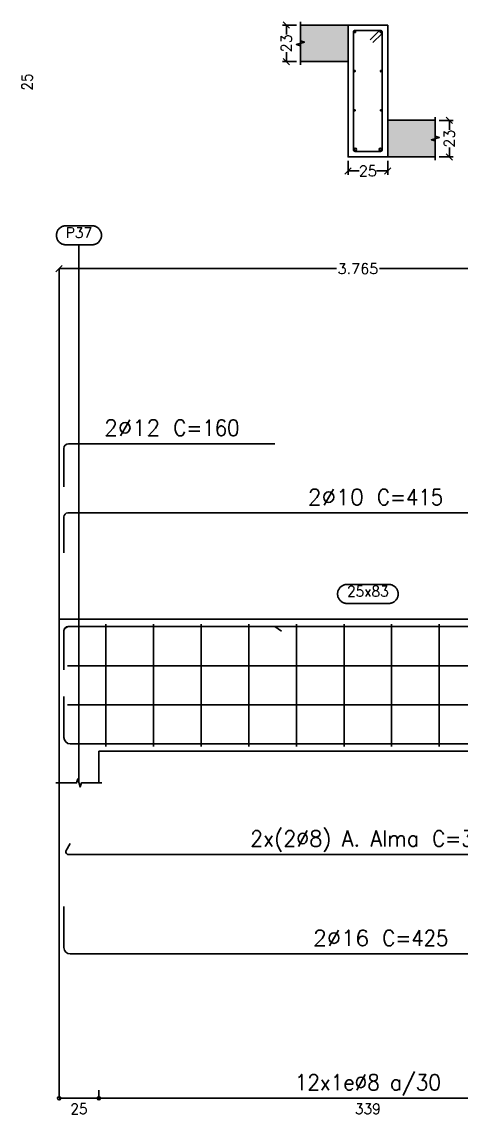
# Model space of a CAD drawing. Header units: millimetres. Extents: x 2071 to 2712, y 1262 to 1380.
# Drawn here: x 2476.36 to 2481.9, y 1261.76 to 1275.51 of the extents above; entities that cross this region are included whole.
import ezdxf
from ezdxf.enums import TextEntityAlignment as Align

# ---------------------------------------------------------------- set-up
doc = ezdxf.new("R2010")
doc.units = ezdxf.units.MM
doc.layers.add('.pormenores', color=8, linetype='Continuous')
doc.layers.add('POR_COT_COMPRIMENTO_PROJECTADO', color=122, linetype='Continuous', lineweight=0)
doc.layers.add('SEC_COTAS_SEC_DIM_VIGA', color=122, linetype='Continuous', lineweight=0)
doc.styles.add('CYPETXT_0.2_romans', font='ROMANS__.TTF', dxfattribs={"height": 0.133333})
doc.styles.add('CYPETXT_romans', font='ROMANS__.TTF', dxfattribs={"height": 0.2})
doc.dimstyles.new('cype_oblique', dxfattribs={"dimtxt": 0.18, "dimasz": 0.18, "dimexe": 0.05, "dimexo": 0.05, "dimgap": 0, "dimtad": 0, "dimdec": 4, "dimzin": 0, "dimdsep": 46, "dimtxsty": 'CYPETXT_0.2_romans', "dimblk": 'OBLIQUE', "dimtsz": 0.04, "dimcen": 0.09, "dimadec": 0, "dimazin": 0, "dimtfac": 1, "dimtdec": 4, "dimtofl": 0, "dimtmove": 2, "dimatfit": 3, "dimfxl": 1, "dimtolj": 1, "dimtzin": 0, "dimarcsym": 0})

# ---------------------------------------------------------------- blocks, each defined once
blk = doc.blocks.new('*D263')
at = {"layer": 'Defpoints', "color": 0, "transparency": 16777216}
for p in [(2480.474, 1273.812), (2480.974, 1273.812), (2480.974, 1273.635)]:
    blk.add_point(p, dxfattribs=at)
at = {"layer": 'SEC_COTAS_SEC_DIM_VIGA', "color": 0, "lineweight": -2, "transparency": 16777216}
for p, q in [((2480.514, 1273.675), (2480.434, 1273.595)), ((2480.474, 1273.762), (2480.474, 1273.585)), ((2480.474, 1273.635), (2480.613, 1273.635)), ((2480.974, 1273.635), (2480.835, 1273.635)), ((2480.934, 1273.595), (2481.014, 1273.675)), ((2480.974, 1273.762), (2480.974, 1273.585))]:
    blk.add_line(p, q, dxfattribs=at)
at = {"layer": 'SEC_COTAS_SEC_DIM_VIGA', "color": 0, "transparency": 16777216, "insert": (2480.724, 1273.635), "char_height": 0.1333, "attachment_point": 5, "style": 'CYPETXT_0.2_romans'}
blk.add_mtext('\\A1;25', dxfattribs=at)
blk = doc.blocks.new('_OBLIQUE')
at = {"color": 0, "linetype": 'ByBlock'}
blk.add_line((-0.5, -0.5), (0.5, 0.5), dxfattribs=at)
blk = doc.blocks.new('*D264')
at = {"layer": 'Defpoints', "color": 0, "transparency": 16777216}
for p in [(2479.697, 1275.472), (2479.874, 1275.472), (2479.874, 1275.012)]:
    blk.add_point(p, dxfattribs=at)
at = {"layer": 'SEC_COTAS_SEC_DIM_VIGA', "color": 0, "lineweight": -2, "transparency": 16777216}
for p, q in [((2479.824, 1275.472), (2479.647, 1275.472)), ((2479.737, 1275.432), (2479.657, 1275.512)), ((2479.697, 1275.472), (2479.697, 1275.353)), ((2479.824, 1275.012), (2479.647, 1275.012)), ((2479.657, 1275.052), (2479.737, 1274.972)), ((2479.697, 1275.012), (2479.697, 1275.132))]:
    blk.add_line(p, q, dxfattribs=at)
at = {"layer": 'SEC_COTAS_SEC_DIM_VIGA', "color": 0, "transparency": 16777216, "insert": (2479.697, 1275.242), "char_height": 0.1333, "attachment_point": 5, "rotation": 90, "style": 'CYPETXT_0.2_romans'}
blk.add_mtext('\\A1;23', dxfattribs=at)
blk = doc.blocks.new('*D265')
at = {"layer": 'Defpoints', "color": 0, "transparency": 16777216}
for p in [(2481.574, 1274.272), (2481.751, 1274.272), (2481.574, 1273.812)]:
    blk.add_point(p, dxfattribs=at)
at = {"layer": 'SEC_COTAS_SEC_DIM_VIGA', "color": 0, "lineweight": -2, "transparency": 16777216}
for p, q in [((2481.624, 1274.272), (2481.801, 1274.272)), ((2481.791, 1274.232), (2481.711, 1274.312)), ((2481.751, 1274.272), (2481.751, 1274.153)), ((2481.751, 1273.812), (2481.751, 1273.932)), ((2481.624, 1273.812), (2481.801, 1273.812)), ((2481.711, 1273.852), (2481.791, 1273.772))]:
    blk.add_line(p, q, dxfattribs=at)
at = {"layer": 'SEC_COTAS_SEC_DIM_VIGA', "color": 0, "transparency": 16777216, "insert": (2481.751, 1274.042), "char_height": 0.1333, "attachment_point": 5, "rotation": 90, "style": 'CYPETXT_0.2_romans'}
blk.add_mtext('\\A1;23', dxfattribs=at)
blk = doc.blocks.new('*D277')
at = {"layer": 'Defpoints', "color": 0, "transparency": 16777216}
for p in [(2476.834, 1272.405), (2476.834, 1272.405), (2484.364, 1272.405)]:
    blk.add_point(p, dxfattribs=at)
at = {"layer": 'POR_COT_COMPRIMENTO_PROJECTADO', "color": 0, "lineweight": -2, "transparency": 16777216}
for p, q in [((2476.874, 1272.445), (2476.794, 1272.365)), ((2476.834, 1272.405), (2476.834, 1272.405)), ((2476.834, 1272.405), (2480.328, 1272.405)), ((2484.364, 1272.405), (2480.87, 1272.405)), ((2484.324, 1272.365), (2484.404, 1272.445)), ((2484.364, 1272.405), (2484.364, 1272.405))]:
    blk.add_line(p, q, dxfattribs=at)
at = {"layer": 'POR_COT_COMPRIMENTO_PROJECTADO', "color": 0, "transparency": 16777216, "insert": (2480.599, 1272.405), "char_height": 0.1333, "attachment_point": 5, "style": 'CYPETXT_0.2_romans'}
blk.add_mtext('\\A1;3.765', dxfattribs=at)

msp = doc.modelspace()

# ---------------------------------------------------------------- hatches: boundary and pattern name
at = {"layer": '.pormenores', "true_color": 0xdad7d3}
for points in [[(2479.87405, 1275.47247), (2480.47405, 1275.47247), (2480.47405, 1275.01247), (2479.87405, 1275.01247)], [(2481.57405, 1274.27247), (2480.97405, 1274.27247), (2480.97405, 1273.81247), (2481.57405, 1273.81247)]]:
    msp.add_hatch(color=254, dxfattribs=at).paths.add_polyline_path(points, flags=0)

# ---------------------------------------------------------------- linework, layer by layer
at = {"layer": '.pormenores'}
for p, q in [((2477.08405, 1272.40457), (2477.08405, 1272.70457)), ((2476.83405, 1272.40457), (2476.83405, 1261.95836)), ((2477.08405, 1265.92905), (2477.08405, 1272.40457)), ((2477.33405, 1267.98905), (2484.11405, 1267.98905)), ((2477.42405, 1267.92905), (2477.42405, 1266.38905)), ((2478.02405, 1267.92905), (2478.02405, 1266.38905)), ((2478.62405, 1267.92905), (2478.62405, 1266.38905)), ((2479.22405, 1267.92905), (2479.22405, 1266.38905)), ((2479.55132, 1267.89705), (2479.63475, 1267.84192)), ((2479.82405, 1267.92905), (2479.82405, 1266.38905)), ((2480.42405, 1267.92905), (2480.42405, 1266.38905)), ((2481.02405, 1267.92905), (2481.02405, 1266.38905)), ((2481.62405, 1267.92905), (2481.62405, 1266.38905)), ((2476.83405, 1266.32905), (2476.83405, 1265.92905)), ((2477.33405, 1266.32905), (2484.11405, 1266.32905)), ((2477.33405, 1266.32905), (2477.33405, 1265.92905)), ((2476.83405, 1261.95836), (2476.83405, 1262.05836)), ((2477.33405, 1261.95836), (2477.33405, 1262.05836))]:
    msp.add_line(p, q, dxfattribs=at)
for points in [[(2479.87405, 1275.51247), (2479.87405, 1275.27247), (2479.92405, 1275.25747), (2479.82405, 1275.22747), (2479.87405, 1275.21247), (2479.87405, 1274.97247)], [(2479.87405, 1275.47247), (2480.47405, 1275.47247), (2480.47405, 1275.01247), (2479.87405, 1275.01247)], [(2480.78589, 1275.25036), (2480.89902, 1275.3635), (2480.90147, 1275.36636), (2480.90344, 1275.36957), (2480.90488, 1275.37305), (2480.90576, 1275.37672), (2480.90605, 1275.38047), (2480.90559, 1275.38515), (2480.90422, 1275.38965), (2480.90201, 1275.3938), (2480.89902, 1275.39744), (2480.89539, 1275.40042), (2480.89124, 1275.40264), (2480.88673, 1275.40401), (2480.88205, 1275.40447), (2480.56605, 1275.40447), (2480.55687, 1275.40264), (2480.54908, 1275.39744), (2480.54388, 1275.38965), (2480.54205, 1275.38047), (2480.54205, 1273.90447), (2480.54388, 1273.89529), (2480.54908, 1273.8875), (2480.55687, 1273.8823), (2480.56605, 1273.88047), (2480.88205, 1273.88047), (2480.89124, 1273.8823), (2480.89902, 1273.8875), (2480.90422, 1273.89529), (2480.90605, 1273.90447), (2480.90605, 1275.38047), (2480.90559, 1275.38515), (2480.90422, 1275.38965), (2480.90201, 1275.3938), (2480.89902, 1275.39744), (2480.89539, 1275.40042), (2480.89124, 1275.40264), (2480.88673, 1275.40401), (2480.88205, 1275.40447), (2480.87737, 1275.40401), (2480.87287, 1275.40264), (2480.86872, 1275.40042), (2480.86508, 1275.39744), (2480.75194, 1275.2843)], [(2481.57405, 1274.27247), (2480.97405, 1274.27247), (2480.97405, 1273.81247), (2481.57405, 1273.81247)], [(2481.57405, 1274.31247), (2481.57405, 1274.07247), (2481.62405, 1274.05747), (2481.52405, 1274.02747), (2481.57405, 1274.01247), (2481.57405, 1273.77247)], [(2476.89405, 1269.65782), (2476.89405, 1270.14055), (2476.89862, 1270.16352), (2476.91163, 1270.18298), (2476.93109, 1270.19599), (2476.95405, 1270.20055), (2479.55132, 1270.20055)], [(2476.89405, 1268.82803), (2476.89405, 1269.27803), (2476.89786, 1269.29716), (2476.9087, 1269.31338), (2476.92492, 1269.32422), (2476.94405, 1269.32803), (2484.69405, 1269.32803)], [(2477.33405, 1267.98905), (2476.83405, 1267.98905), (2476.83405, 1266.32905)], [(2476.89405, 1267.39705), (2476.89405, 1267.84705), (2476.89786, 1267.86619), (2476.9087, 1267.88241), (2476.92492, 1267.89325), (2476.94405, 1267.89705), (2484.69405, 1267.89705)], [(2476.89405, 1267.35432), (2476.89405, 1267.83705), (2476.89862, 1267.86001), (2476.91163, 1267.87948), (2476.93109, 1267.89249), (2476.95405, 1267.89705), (2479.55132, 1267.89705)], [(2476.94024, 1267.40505), (2484.63405, 1267.40505)], [(2476.89405, 1267.01916), (2476.89405, 1266.50105), (2476.90014, 1266.47044), (2476.91748, 1266.44448), (2476.94344, 1266.42714), (2476.97405, 1266.42105), (2484.79594, 1266.42105)], [(2476.94024, 1266.91305), (2484.63405, 1266.91305)], [(2476.79405, 1265.92905), (2477.05405, 1265.92905), (2477.06905, 1265.97905), (2477.09905, 1265.87905), (2477.11405, 1265.92905), (2477.37405, 1265.92905)], [(2476.97405, 1265.16762), (2476.91715, 1265.06905), (2476.91993, 1265.05326), (2476.92795, 1265.03936), (2476.94024, 1265.02905), (2484.63405, 1265.02905)], [(2476.89405, 1264.37393), (2476.89405, 1263.85582), (2476.90014, 1263.82521), (2476.91748, 1263.79926), (2476.94344, 1263.78191), (2476.97405, 1263.77582), (2484.79594, 1263.77582)], [(2476.83405, 1261.95836), (2477.33405, 1261.95836), (2477.33405, 1262.05836)], [(2477.33405, 1261.95836), (2484.11405, 1261.95836), (2484.11405, 1262.05836)]]:
    msp.add_lwpolyline(points, dxfattribs=at)
at = {"layer": '.pormenores', "color": 254, "true_color": 0xdad7d3}
for points in [[(2479.87405, 1275.47247), (2480.47405, 1275.47247), (2480.47405, 1275.01247), (2479.87405, 1275.01247)], [(2481.57405, 1274.27247), (2480.97405, 1274.27247), (2480.97405, 1273.81247), (2481.57405, 1273.81247)]]:
    msp.add_lwpolyline(points, close=True, dxfattribs=at)
at = {"layer": '.pormenores'}
for points in [[(2480.97405, 1275.47247), (2480.47405, 1275.47247), (2480.47405, 1273.81247), (2480.97405, 1273.81247), (2480.97405, 1275.47247)], [(2477.24805, 1272.94457), (2477.25607, 1272.9443), (2477.26405, 1272.9435), (2477.27195, 1272.94217), (2477.27976, 1272.94031), (2477.28741, 1272.93793), (2477.2949, 1272.93505), (2477.30217, 1272.93167), (2477.30921, 1272.92782), (2477.31597, 1272.9235), (2477.32242, 1272.91875), (2477.32855, 1272.91357), (2477.33431, 1272.90799), (2477.33969, 1272.90205), (2477.34466, 1272.89575), (2477.3492, 1272.88914), (2477.35329, 1272.88224), (2477.3569, 1272.87508), (2477.36003, 1272.8677), (2477.36266, 1272.86012), (2477.36478, 1272.85239), (2477.36638, 1272.84453), (2477.36745, 1272.83658), (2477.36798, 1272.82858), (2477.36798, 1272.82056), (2477.36745, 1272.81256), (2477.36638, 1272.80461), (2477.36478, 1272.79675), (2477.36266, 1272.78902), (2477.36003, 1272.78144), (2477.3569, 1272.77406), (2477.35329, 1272.7669), (2477.3492, 1272.76), (2477.34466, 1272.75339), (2477.33969, 1272.7471), (2477.33431, 1272.74115), (2477.32855, 1272.73557), (2477.32242, 1272.7304), (2477.31597, 1272.72564), (2477.30921, 1272.72132), (2477.30217, 1272.71747), (2477.2949, 1272.71409), (2477.28741, 1272.71121), (2477.27976, 1272.70883), (2477.27195, 1272.70698), (2477.26405, 1272.70564), (2477.25607, 1272.70484), (2477.24805, 1272.70457), (2476.92005, 1272.70457), (2476.91204, 1272.70484), (2476.90406, 1272.70564), (2476.89615, 1272.70698), (2476.88835, 1272.70883), (2476.88069, 1272.71121), (2476.8732, 1272.71409), (2476.86593, 1272.71747), (2476.8589, 1272.72132), (2476.85214, 1272.72564), (2476.84568, 1272.7304), (2476.83956, 1272.73557), (2476.83379, 1272.74115), (2476.82841, 1272.7471), (2476.82344, 1272.75339), (2476.8189, 1272.76), (2476.81482, 1272.7669), (2476.8112, 1272.77406), (2476.80807, 1272.78144), (2476.80544, 1272.78902), (2476.80332, 1272.79675), (2476.80172, 1272.80461), (2476.80065, 1272.81256), (2476.80012, 1272.82056), (2476.80012, 1272.82858), (2476.80065, 1272.83658), (2476.80172, 1272.84453), (2476.80332, 1272.85239), (2476.80544, 1272.86012), (2476.80807, 1272.8677), (2476.8112, 1272.87508), (2476.81482, 1272.88224), (2476.8189, 1272.88914), (2476.82344, 1272.89575), (2476.82841, 1272.90205), (2476.83379, 1272.90799), (2476.83956, 1272.91357), (2476.84568, 1272.91875), (2476.85214, 1272.9235), (2476.8589, 1272.92782), (2476.86593, 1272.93167), (2476.8732, 1272.93505), (2476.88069, 1272.93793), (2476.88835, 1272.94031), (2476.89615, 1272.94217), (2476.90406, 1272.9435), (2476.91204, 1272.9443), (2476.92005, 1272.94457), (2477.24805, 1272.94457)], [(2480.98605, 1268.42905), (2480.99407, 1268.42878), (2481.00205, 1268.42798), (2481.00995, 1268.42665), (2481.01776, 1268.42479), (2481.02541, 1268.42241), (2481.0329, 1268.41953), (2481.04017, 1268.41616), (2481.04721, 1268.4123), (2481.05397, 1268.40799), (2481.06042, 1268.40323), (2481.06655, 1268.39805), (2481.07231, 1268.39248), (2481.07769, 1268.38653), (2481.08266, 1268.38023), (2481.0872, 1268.37362), (2481.09129, 1268.36672), (2481.0949, 1268.35957), (2481.09803, 1268.35218), (2481.10066, 1268.34461), (2481.10278, 1268.33687), (2481.10438, 1268.32901), (2481.10545, 1268.32106), (2481.10598, 1268.31306), (2481.10598, 1268.30504), (2481.10545, 1268.29704), (2481.10438, 1268.28909), (2481.10278, 1268.28123), (2481.10066, 1268.2735), (2481.09803, 1268.26592), (2481.0949, 1268.25854), (2481.09129, 1268.25138), (2481.0872, 1268.24448), (2481.08266, 1268.23787), (2481.07769, 1268.23158), (2481.07231, 1268.22563), (2481.06655, 1268.22005), (2481.06042, 1268.21488), (2481.05397, 1268.21012), (2481.04721, 1268.2058), (2481.04017, 1268.20195), (2481.0329, 1268.19857), (2481.02541, 1268.19569), (2481.01776, 1268.19332), (2481.00995, 1268.19146), (2481.00205, 1268.19012), (2480.99407, 1268.18932), (2480.98605, 1268.18905), (2480.46205, 1268.18905), (2480.45404, 1268.18932), (2480.44606, 1268.19012), (2480.43815, 1268.19146), (2480.43035, 1268.19332), (2480.42269, 1268.19569), (2480.4152, 1268.19857), (2480.40793, 1268.20195), (2480.4009, 1268.2058), (2480.39414, 1268.21012), (2480.38768, 1268.21488), (2480.38156, 1268.22005), (2480.37579, 1268.22563), (2480.37041, 1268.23158), (2480.36544, 1268.23787), (2480.3609, 1268.24448), (2480.35682, 1268.25138), (2480.3532, 1268.25854), (2480.35007, 1268.26592), (2480.34744, 1268.2735), (2480.34532, 1268.28123), (2480.34372, 1268.28909), (2480.34265, 1268.29704), (2480.34212, 1268.30504), (2480.34212, 1268.31306), (2480.34265, 1268.32106), (2480.34372, 1268.32901), (2480.34532, 1268.33687), (2480.34744, 1268.34461), (2480.35007, 1268.35218), (2480.3532, 1268.35957), (2480.35682, 1268.36672), (2480.3609, 1268.37362), (2480.36544, 1268.38023), (2480.37041, 1268.38653), (2480.37579, 1268.39248), (2480.38156, 1268.39805), (2480.38768, 1268.40323), (2480.39414, 1268.40799), (2480.4009, 1268.4123), (2480.40793, 1268.41616), (2480.4152, 1268.41953), (2480.42269, 1268.42241), (2480.43035, 1268.42479), (2480.43815, 1268.42665), (2480.44606, 1268.42798), (2480.45404, 1268.42878), (2480.46205, 1268.42905), (2480.98605, 1268.42905)]]:
    msp.add_lwpolyline(points, close=True, dxfattribs=at)
for centre, radius in [((2480.56005, 1275.38647), 0.01), ((2480.88805, 1275.38647), 0.01), ((2480.55805, 1274.89247), 0.008), ((2480.89005, 1274.89247), 0.008), ((2480.55805, 1274.39847), 0.008), ((2480.89005, 1274.39847), 0.008), ((2480.56605, 1273.90447), 0.016), ((2480.88205, 1273.90447), 0.016), ((2476.83405, 1261.95836), 0.02), ((2477.33405, 1261.95836), 0.02), ((2477.33405, 1261.95836), 0.02)]:
    msp.add_circle(centre, radius, dxfattribs=at)

# ---------------------------------------------------------------- texts
at = {"layer": '.pormenores', "style": 'CYPETXT_romans', "width": 0.840941}
msp.add_text('25', height=0.133333, rotation=90, dxfattribs=at).set_placement((2476.49768, 1274.6466), (2476.49768, 1274.8626), align=Align.FIT)
at = {"layer": '.pormenores', "style": 'CYPETXT_romans'}
for s, height, width, p, p2 in [('P37', 0.133333, 0.837611, (2476.92005, 1272.79124), (2477.24805, 1272.79124)), ('2%%c12', 0.2, 0.945763, (2477.39869, 1270.30055), (2478.10969, 1270.30055)), (' C=160', 0.2, 0.754144, (2478.14969, 1270.30055), (2479.10669, 1270.30055)), ('2%%c10', 0.2, 0.945763, (2479.96505, 1269.42803), (2480.67605, 1269.42803)), (' C=415', 0.2, 0.754144, (2480.71605, 1269.42803), (2481.67305, 1269.42803)), ('25x83', 0.133333, 0.840683, (2480.46205, 1268.27572), (2480.98605, 1268.27572)), ('2x(2%%c8) A. Alma', 0.2, 0.822807, (2479.24055, 1265.12905), (2481.37055, 1265.12905)), (' C=395', 0.2, 0.754144, (2481.41055, 1265.12905), (2482.36755, 1265.12905)), ('2%%c16', 0.2, 0.945763, (2480.031, 1263.87582), (2480.742, 1263.87582)), (' C=425', 0.2, 0.754144, (2480.782, 1263.87582), (2481.739, 1263.87582)), ('12x1e%%c8 a/30', 0.2, 0.813276, (2479.80305, 1262.05836), (2481.64505, 1262.05836)), ('25', 0.133333, 0.840941, (2476.97605, 1261.75836), (2477.19205, 1261.75836)), ('339', 0.133333, 0.840941, (2480.56205, 1261.75836), (2480.88605, 1261.75836))]:
    msp.add_text(s, height=height, dxfattribs=dict(at, width=width)).set_placement(p, p2, align=Align.FIT)

# ---------------------------------------------------------------- dimensions: what is measured, and where the dimension line sits
at = {"layer": '.pormenores'}
for p1, p2, distance, text, picture, middle in [((2479.87405, 1275.01247), (2479.87405, 1275.47247), 0.17733, '23', '*D264', (2479.69672, 1275.24247)), ((2481.57405, 1273.81247), (2481.57405, 1274.27247), -0.17733, '23', '*D265', (2481.75138, 1274.04247)), ((2480.47405, 1273.81247), (2480.97405, 1273.81247), -0.17733, '25', '*D263', (2480.72405, 1273.63514))]:
    dim = msp.add_aligned_dim(p1=p1, p2=p2, distance=distance, text=text, dimstyle='cype_oblique', dxfattribs=at)
    dim.commit()
    dim.dimension.update_dxf_attribs({"geometry": picture, "text_midpoint": middle})
dim = msp.add_aligned_dim(p1=(2484.36405, 1272.40457), p2=(2476.83405, 1272.40457), distance=0, text='3.765', dimstyle='cype_oblique', override={"dimexe": 0, "dimexo": 0}, dxfattribs=at)
dim.commit()
dim.dimension.update_dxf_attribs({"geometry": '*D277', "text_midpoint": (2480.59905, 1272.40457)})

doc.saveas('drawing.dxf')
